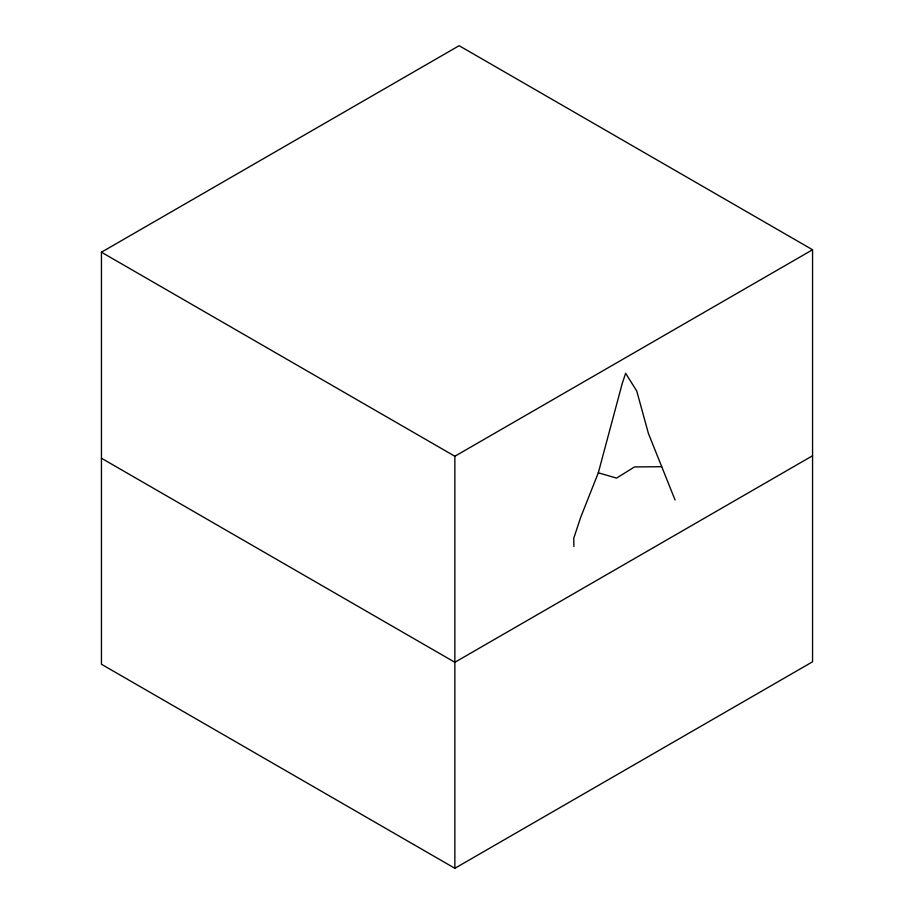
<?xml version="1.0" encoding="UTF-8"?>
<svg xmlns="http://www.w3.org/2000/svg" width="914" height="914" viewBox="0 0 914 914"><rect width="100%" height="100%" fill="white"/><g stroke="black" fill="none" stroke-linecap="round" stroke-linejoin="round"><path stroke-width="1.37" d="M573.889 546.526L573.764 538.209L580.778 517.084L598.316 472.801L622.206 383.606L625.633 373.278L636.772 391.066L648.392 433.419L675.069 500.004M101.443 252.207L459.136 45.7L812.557 249.751L812.557 661.793L454.864 868.3L101.443 664.25L101.443 252.207L454.864 456.257L812.557 249.751M812.557 455.766L454.864 662.284L101.443 458.234M661.725 466.711L634.522 466.928L616.573 478.102L598.316 472.801M454.864 456.257L454.864 868.3"/></g></svg>
